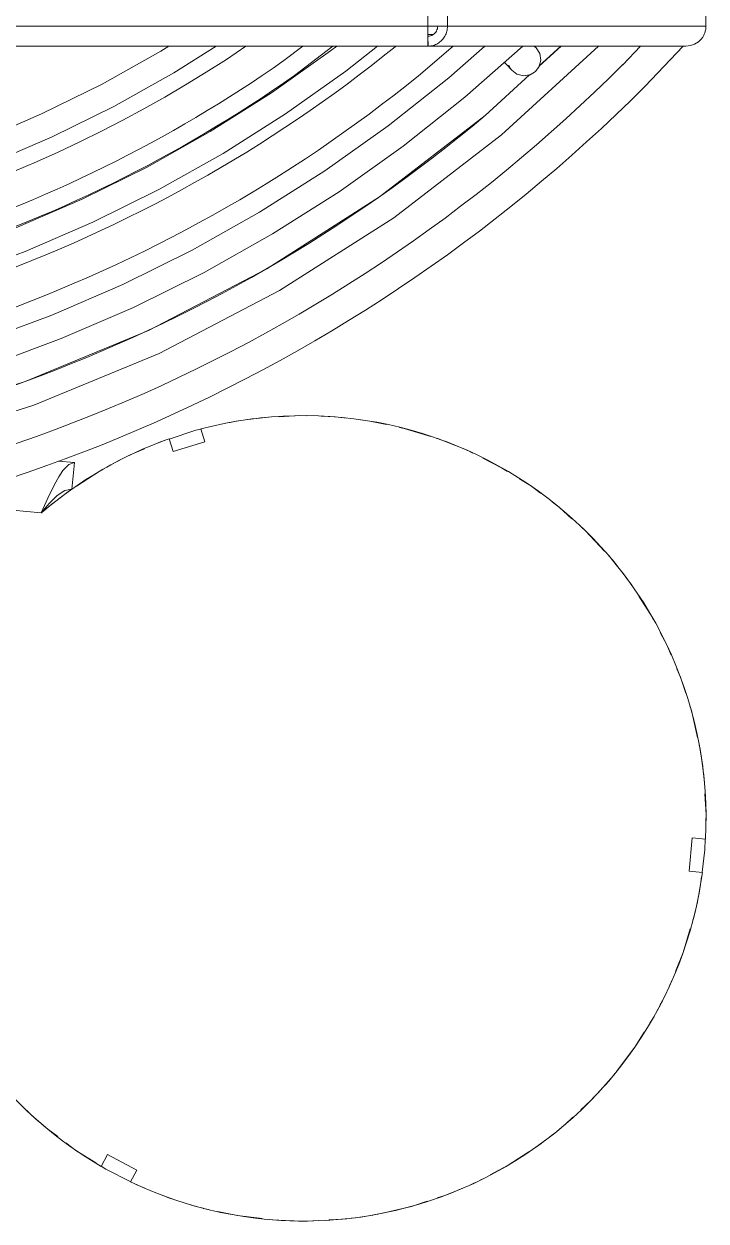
# Model space of a CAD drawing. Header units: millimetres. Extents: x -164867 to 807677, y -316775 to 513985.
# Drawn here: x 245465.4 to 245568, y 460986.2 to 461166 of the extents above; entities that cross this region are included whole.
import ezdxf

# ---------------------------------------------------------------- set-up
doc = ezdxf.new("R2010")
doc.units = ezdxf.units.MM
doc.layers.add('TECHNO', color=7, linetype='Continuous', lineweight=15)

# ---------------------------------------------------------------- blocks, each defined once
blk = doc.blocks.new('1.2_ миксер планетарный K60_60 литров')
at = {"transparency": 33554687}
for p, q in [((-346.59, 425.12), (-346.59, -404.08)), ((-343.59, 425.12), (-343.59, -404.1)), ((-406.68, -325.4), (-400.54, -344.85)), ((-403.01, -324.41), (-396.97, -343.55)), ((-416.72, -345.98), (-415.4, -331.88)), ((-377.42, -343.55), (-381.27, -333.16)), ((-390.53, -348.99), (-394.65, -337.9)), ((-391.05, -336.67), (-387.01, -347.57)), ((-356.78, -346.03), (-360.79, -336.71)), ((-360.23, -347.62), (-364.31, -338.12)), ((-369.59, -352.14), (-373.9, -342.14)), ((-400.54, -344.85), (-392.74, -363.69)), ((-396.97, -343.55), (-389.29, -362.09)), ((-396.97, -343.55), (-389.29, -362.09)), ((-396.97, -343.55), (-389.29, -362.09)), ((-396.97, -343.55), (-389.29, -362.09)), ((-373.04, -353.74), (-377.42, -343.55)), ((-509.3, -346.97), (-510.41, -348.45)), ((-414.48, -346.99), (-416.72, -345.98)), ((-416.72, -345.98), (-415.3, -347.18)), ((-416.61, -346.11), (-416.68, -346.04)), ((-412.45, -347.98), (-414.48, -346.99)), ((-352.29, -355.13), (-356.78, -346.03)), ((-415.3, -347.18), (-414.26, -348.2)), ((-414.26, -348.2), (-414.1, -348.36)), ((-414.1, -348.36), (-413.34, -349.5)), ((-411.29, -348.62), (-412.45, -347.98)), ((-410.35, -349.24), (-411.29, -348.62)), ((-409.15, -350.96), (-408.92, -348.52)), ((-387.01, -347.57), (-382.4, -358.25)), ((-355.65, -356.9), (-360.23, -347.62)), ((-511.33, -349.68), (-512.47, -351.19)), ((-413.12, -350.63), (-413.36, -350.27)), ((-413.34, -349.5), (-413.19, -350.29)), ((-413.19, -350.29), (-413.14, -350.58)), ((-409.15, -350.96), (-413.14, -350.58)), ((-409.42, -350.13), (-410.35, -349.24)), ((-409.15, -350.96), (-409.42, -350.13)), ((-385.84, -359.85), (-390.53, -348.99)), ((-512.47, -351.19), (-514.34, -354.19)), ((-410.48, -354.69), (-412.71, -351.26)), ((-364.76, -361.9), (-369.59, -352.14)), ((-368.12, -363.67), (-373.04, -353.74)), ((-515.27, -355.67), (-517.18, -359.43)), ((-515.44, -360.34), (-513.11, -355.92)), ((-514.85, -355), (-515.27, -355.67)), ((-513.11, -355.92), (-514.88, -354.99)), ((-347.33, -363.98), (-352.29, -355.13)), ((-350.6, -365.92), (-355.65, -356.9)), ((-517.21, -359.41), (-515.44, -360.34)), ((-407.09, -361.5), (-408, -359.35)), ((-382.4, -358.25), (-377.23, -368.67)), ((-517.66, -360.37), (-518.13, -361.54)), ((-517.44, -359.95), (-517.66, -360.37)), ((-380.59, -370.45), (-385.84, -359.85)), ((-389.29, -362.09), (-380.03, -379.88)), ((-389.29, -362.09), (-380.03, -379.88)), ((-389.29, -362.09), (-380.03, -379.88)), ((-389.29, -362.09), (-380.03, -379.88)), ((-359.43, -371.39), (-364.76, -361.9)), ((-519.18, -364.14), (-519.64, -365.27)), ((-405.94, -364.21), (-406.19, -363.62)), ((-405.82, -364.57), (-405.94, -364.21)), ((-392.74, -363.69), (-383.32, -381.78)), ((-392.74, -363.69), (-383.32, -381.78)), ((-383.32, -381.78), (-392.74, -363.69)), ((-392.74, -363.69), (-383.32, -381.78)), ((-362.7, -373.34), (-368.12, -363.67)), ((-346.59, -365.15), (-347.33, -363.98)), ((-405.57, -365.21), (-407.49, -365.8)), ((-407.49, -365.8), (-406.01, -370.57)), ((-404.3, -369.23), (-405.61, -365.22)), ((-346.59, -372.27), (-350.6, -365.92)), ((-521.18, -370.32), (-521.35, -371.14)), ((-406.01, -370.57), (-404.1, -369.98)), ((-404.13, -369.99), (-404.3, -369.23)), ((-374.79, -380.76), (-380.59, -370.45)), ((-377.23, -368.67), (-371.53, -378.81)), ((-353.61, -380.59), (-359.43, -371.39)), ((-521.64, -372.49), (-522.27, -375.48)), ((-356.77, -382.71), (-362.7, -373.34)), ((-346.59, -376.75), (-348.58, -373.81)), ((-522.27, -375.48), (-522.72, -379.19)), ((-403.11, -374.37), (-403.15, -374.23)), ((-371.53, -378.81), (-365.31, -388.63)), ((-522.85, -380.22), (-522.91, -380.72)), ((-402.35, -380.03), (-402.38, -379.59)), ((-380.03, -379.88), (-369.25, -396.81)), ((-368.46, -390.75), (-374.79, -380.76)), ((-347.32, -389.48), (-353.61, -380.59)), ((-402.1, -384.86), (-402.26, -381.72)), ((-383.32, -381.78), (-372.36, -398.99)), ((-383.32, -381.78), (-372.36, -398.99)), ((-372.36, -398.99), (-383.32, -381.78)), ((-383.32, -381.78), (-372.36, -398.99)), ((-350.36, -391.75), (-356.77, -382.71)), ((-346.59, -385.3), (-348.77, -382.47)), ((-346.59, -389.81), (-351.02, -384.04)), ((-523.09, -385.99), (-523.01, -387.6)), ((-402.13, -385.91), (-402.1, -384.86)), ((-402.28, -390.14), (-402.2, -388.04)), ((-522.92, -389.23), (-522.81, -391.26)), ((-402.49, -391.85), (-402.28, -390.14)), ((-365.31, -388.63), (-358.58, -398.11)), ((-346.59, -390.4), (-347.32, -389.48)), ((-361.62, -400.39), (-368.46, -390.75)), ((-346.59, -396.53), (-350.36, -391.75)), ((-403.44, -397.87), (-402.92, -395.38)), ((-402.92, -395.38), (-402.75, -394.01)), ((-522.07, -396.49), (-522.04, -396.65)), ((-521.93, -397.09), (-520.88, -401.63)), ((-369.25, -396.81), (-357.03, -412.73)), ((-372.36, -398.99), (-359.94, -415.17)), ((-372.36, -398.99), (-359.94, -415.17)), ((-359.94, -415.17), (-372.36, -398.99)), ((-372.36, -398.99), (-359.94, -415.17)), ((-358.58, -398.11), (-351.36, -407.23)), ((-346.59, -399.3), (-346.69, -399.18)), ((-405.23, -404.54), (-404.01, -400.54)), ((-404.01, -400.54), (-403.86, -399.82)), ((-354.28, -409.67), (-361.62, -400.39)), ((-520.88, -401.63), (-520.11, -404.01)), ((-346.59, -407.91), (-351.04, -402.71)), ((-343.59, -404.1), (-346.59, -404.08)), ((-346.59, -442.89), (-346.59, -404.08)), ((-346.59, -404.08), (-345.69, -404.11)), ((-346.59, -404.14), (-346.59, -404.08)), ((-345.09, -404.12), (-346.59, -404.14)), ((-345.69, -404.11), (-345.09, -404.12)), ((-344.84, -404.92), (-344.84, -404.1)), ((-18.09, -404.1), (-343.59, -404.1)), ((-343.59, -404.1), (-343.59, -407.06)), ((-519.62, -405.5), (-519.25, -406.65)), ((-405.55, -405.59), (-405.51, -405.45)), ((-351.36, -407.23), (-346.59, -412.65)), ((-18.09, -407.06), (-343.59, -407.06)), ((-343.59, -445.91), (-343.59, -407.06)), ((-346.59, -418.4), (-354.28, -409.67)), ((-517.18, -411.51), (-516.78, -412.26)), ((-407.73, -410.88), (-407.53, -410.48)), ((-516.14, -413.46), (-514.7, -416.17)), ((-409.92, -415.19), (-408.49, -412.38)), ((-350.92, -419.38), (-357.03, -412.72)), ((-357.03, -412.73), (-350.92, -419.39)), ((-357.03, -412.73), (-350.92, -419.39)), ((-410.47, -416.08), (-409.92, -415.19)), ((-359.94, -415.17), (-346.59, -429.74)), ((-359.94, -415.17), (-346.59, -429.74)), ((-514.7, -416.17), (-512.67, -419.3)), ((-350.82, -417.49), (-350.22, -416.7)), ((-350.82, -417.49), (-350.22, -416.7)), ((-350.22, -416.7), (-350.82, -417.49)), ((-350.22, -416.7), (-350.82, -417.49)), ((-350.22, -416.7), (-350.82, -417.49)), ((-350.22, -416.7), (-350.82, -417.49)), ((-350.22, -416.7), (-350.82, -417.49)), ((-350.22, -416.7), (-350.82, -417.49)), ((-350.82, -417.49), (-350.22, -416.7)), ((-350.82, -417.49), (-350.22, -416.7)), ((-350.82, -417.49), (-350.22, -416.7)), ((-350.22, -416.7), (-350.82, -417.49)), ((-350.82, -417.49), (-350.22, -416.7)), ((-350.82, -417.49), (-350.22, -416.7)), ((-350.82, -417.49), (-350.22, -416.7)), ((-350.82, -417.49), (-350.22, -416.7)), ((-350.82, -417.49), (-350.22, -416.7)), ((-350.82, -417.49), (-350.22, -416.7)), ((-350.82, -417.49), (-350.22, -416.7)), ((-350.82, -417.49), (-350.22, -416.7)), ((-350.82, -417.49), (-350.22, -416.7)), ((-350.82, -417.49), (-350.22, -416.7)), ((-350.82, -417.49), (-350.22, -416.7)), ((-350.82, -417.49), (-350.22, -416.7)), ((-350.82, -417.49), (-350.22, -416.7)), ((-350.82, -417.49), (-350.22, -416.7)), ((-350.82, -417.49), (-350.22, -416.7)), ((-350.82, -417.49), (-350.22, -416.7)), ((-350.82, -417.49), (-350.22, -416.7)), ((-350.82, -417.49), (-350.22, -416.7)), ((-350.82, -417.49), (-350.22, -416.7)), ((-350.82, -417.49), (-350.22, -416.7)), ((-350.82, -417.49), (-350.22, -416.7)), ((-350.82, -417.49), (-350.22, -416.7)), ((-350.82, -417.49), (-350.22, -416.7)), ((-350.82, -417.49), (-350.22, -416.7)), ((-350.82, -417.49), (-350.22, -416.7)), ((-350.82, -417.49), (-350.22, -416.7)), ((-350.82, -417.49), (-350.22, -416.7)), ((-350.82, -417.49), (-350.22, -416.7)), ((-350.82, -417.49), (-350.22, -416.7)), ((-350.82, -417.49), (-350.22, -416.7)), ((-350.22, -416.7), (-350.82, -417.49)), ((-350.22, -416.7), (-350.82, -417.49)), ((-350.22, -416.7), (-350.82, -417.49)), ((-350.22, -416.7), (-350.82, -417.49)), ((-350.22, -416.7), (-350.82, -417.49)), ((-350.22, -416.7), (-350.82, -417.49)), ((-350.82, -417.49), (-350.22, -416.7)), ((-350.82, -417.49), (-350.22, -416.7)), ((-350.82, -417.49), (-350.22, -416.7)), ((-350.82, -417.49), (-350.22, -416.7)), ((-350.82, -417.49), (-350.22, -416.7)), ((-350.82, -417.49), (-350.22, -416.7)), ((-350.82, -417.49), (-350.22, -416.7)), ((-350.82, -417.49), (-350.22, -416.7)), ((-350.22, -416.7), (-350.82, -417.49)), ((-350.82, -417.49), (-350.22, -416.7)), ((-350.82, -417.49), (-350.22, -416.7)), ((-350.22, -416.7), (-350.82, -417.49)), ((-350.22, -416.7), (-350.82, -417.49)), ((-350.82, -417.49), (-350.22, -416.7)), ((-350.82, -417.49), (-350.22, -416.7)), ((-350.82, -417.49), (-350.22, -416.7)), ((-350.22, -416.7), (-350.82, -417.49)), ((-350.82, -417.49), (-350.22, -416.7)), ((-350.82, -417.49), (-350.22, -416.7)), ((-350.82, -417.49), (-350.22, -416.7)), ((-350.82, -417.49), (-350.22, -416.7)), ((-350.22, -416.7), (-350.82, -417.49)), ((-350.22, -416.7), (-350.82, -417.49)), ((-350.22, -416.7), (-350.82, -417.49)), ((-350.82, -417.49), (-350.22, -416.7)), ((-350.82, -417.49), (-350.22, -416.7)), ((-350.82, -417.49), (-350.22, -416.7)), ((-350.82, -417.49), (-350.22, -416.7)), ((-350.82, -417.49), (-350.22, -416.7)), ((-350.82, -417.49), (-350.22, -416.7)), ((-350.82, -417.49), (-350.22, -416.7)), ((-350.82, -417.49), (-350.22, -416.7)), ((-350.82, -417.49), (-350.22, -416.7)), ((-350.82, -417.49), (-350.22, -416.7)), ((-350.82, -417.49), (-350.22, -416.7)), ((-350.82, -417.49), (-350.22, -416.7)), ((-350.82, -417.49), (-350.22, -416.7)), ((-350.82, -417.49), (-350.22, -416.7)), ((-350.22, -416.7), (-349.37, -415.92)), ((-350.22, -416.7), (-349.9, -416.46)), ((-350.22, -416.7), (-349.9, -416.46)), ((-350.22, -416.7), (-349.9, -416.46)), ((-350.22, -416.7), (-349.9, -416.46)), ((-350.22, -416.7), (-349.9, -416.46)), ((-349.9, -416.46), (-350.22, -416.7)), ((-350.22, -416.7), (-349.9, -416.46)), ((-350.22, -416.7), (-349.9, -416.46)), ((-350.22, -416.7), (-349.9, -416.46)), ((-350.22, -416.7), (-349.9, -416.46)), ((-350.22, -416.7), (-349.9, -416.46)), ((-350.22, -416.7), (-349.9, -416.46)), ((-350.22, -416.7), (-349.9, -416.46)), ((-350.22, -416.7), (-349.9, -416.46)), ((-350.22, -416.7), (-349.9, -416.46)), ((-350.22, -416.7), (-349.9, -416.46)), ((-350.22, -416.7), (-349.9, -416.46)), ((-350.22, -416.7), (-349.9, -416.46)), ((-350.22, -416.7), (-349.9, -416.46)), ((-350.22, -416.7), (-349.9, -416.46)), ((-350.22, -416.7), (-349.9, -416.46)), ((-350.22, -416.7), (-349.9, -416.46)), ((-350.22, -416.7), (-349.9, -416.46)), ((-350.22, -416.7), (-349.9, -416.46)), ((-350.22, -416.7), (-349.9, -416.46)), ((-350.22, -416.7), (-349.9, -416.46)), ((-350.22, -416.7), (-349.9, -416.46)), ((-350.22, -416.7), (-349.9, -416.46)), ((-350.22, -416.7), (-349.9, -416.46)), ((-350.22, -416.7), (-349.9, -416.46)), ((-350.22, -416.7), (-349.9, -416.46)), ((-350.22, -416.7), (-349.9, -416.46)), ((-350.22, -416.7), (-349.9, -416.46)), ((-349.9, -416.46), (-350.22, -416.7)), ((-350.22, -416.7), (-349.9, -416.46)), ((-350.22, -416.7), (-349.9, -416.46)), ((-350.22, -416.7), (-349.9, -416.46)), ((-350.22, -416.7), (-349.9, -416.46)), ((-350.22, -416.7), (-349.9, -416.46)), ((-350.22, -416.7), (-349.9, -416.46)), ((-349.9, -416.46), (-350.22, -416.7)), ((-350.22, -416.7), (-349.9, -416.46)), ((-350.22, -416.7), (-349.9, -416.46)), ((-350.22, -416.7), (-349.9, -416.46)), ((-350.22, -416.7), (-349.9, -416.46)), ((-350.22, -416.7), (-349.9, -416.46)), ((-350.22, -416.7), (-349.9, -416.46)), ((-350.22, -416.7), (-349.9, -416.46)), ((-350.22, -416.7), (-349.9, -416.46)), ((-350.22, -416.7), (-349.9, -416.46)), ((-350.22, -416.7), (-349.9, -416.46)), ((-350.22, -416.7), (-349.9, -416.46)), ((-350.22, -416.7), (-349.9, -416.46)), ((-350.22, -416.7), (-349.9, -416.46)), ((-350.22, -416.7), (-349.9, -416.46)), ((-350.22, -416.7), (-349.9, -416.46)), ((-350.22, -416.7), (-349.9, -416.46)), ((-350.22, -416.7), (-349.9, -416.46)), ((-350.22, -416.7), (-349.9, -416.46)), ((-350.22, -416.7), (-349.9, -416.46)), ((-350.22, -416.7), (-349.9, -416.46)), ((-350.22, -416.7), (-349.9, -416.46)), ((-350.22, -416.7), (-349.9, -416.46)), ((-350.22, -416.7), (-349.9, -416.46)), ((-350.22, -416.7), (-349.9, -416.46)), ((-350.22, -416.7), (-349.9, -416.46)), ((-349.9, -416.46), (-350.22, -416.7)), ((-350.22, -416.7), (-349.9, -416.46)), ((-350.22, -416.7), (-349.9, -416.46)), ((-349.9, -416.46), (-350.22, -416.7)), ((-350.22, -416.7), (-349.9, -416.46)), ((-350.22, -416.7), (-349.9, -416.46)), ((-350.22, -416.7), (-349.9, -416.46)), ((-350.22, -416.7), (-349.9, -416.46)), ((-349.9, -416.46), (-350.22, -416.7)), ((-349.9, -416.46), (-350.22, -416.7)), ((-349.9, -416.46), (-350.22, -416.7)), ((-350.22, -416.7), (-349.9, -416.46)), ((-350.22, -416.7), (-349.9, -416.46)), ((-350.22, -416.7), (-349.9, -416.46)), ((-350.22, -416.7), (-349.9, -416.46)), ((-350.22, -416.7), (-349.9, -416.46)), ((-350.22, -416.7), (-349.9, -416.46)), ((-349.9, -416.46), (-350.22, -416.7)), ((-349.9, -416.46), (-350.22, -416.7)), ((-349.9, -416.46), (-349.47, -416.25)), ((-349.9, -416.46), (-349.47, -416.25)), ((-349.9, -416.46), (-349.47, -416.25)), ((-349.9, -416.46), (-349.47, -416.25)), ((-349.47, -416.25), (-349.9, -416.46)), ((-349.9, -416.46), (-349.47, -416.25)), ((-349.9, -416.46), (-349.47, -416.25)), ((-349.9, -416.46), (-349.47, -416.25)), ((-349.9, -416.46), (-349.47, -416.25)), ((-349.9, -416.46), (-349.47, -416.25)), ((-349.9, -416.46), (-349.47, -416.25)), ((-349.9, -416.46), (-349.47, -416.25)), ((-349.9, -416.46), (-349.47, -416.25)), ((-349.9, -416.46), (-349.47, -416.25)), ((-349.9, -416.46), (-349.47, -416.25)), ((-349.9, -416.46), (-349.47, -416.25)), ((-349.9, -416.46), (-349.47, -416.25)), ((-349.9, -416.46), (-349.47, -416.25)), ((-349.9, -416.46), (-349.47, -416.25)), ((-349.47, -416.25), (-349.9, -416.46)), ((-349.9, -416.46), (-349.47, -416.25)), ((-349.9, -416.46), (-349.47, -416.25)), ((-349.9, -416.46), (-349.47, -416.25)), ((-349.47, -416.25), (-349.9, -416.46)), ((-349.47, -416.25), (-349.9, -416.46)), ((-349.9, -416.46), (-349.47, -416.25)), ((-349.9, -416.46), (-349.47, -416.25)), ((-349.9, -416.46), (-349.47, -416.25)), ((-349.9, -416.46), (-349.47, -416.25)), ((-349.9, -416.46), (-349.47, -416.25)), ((-349.9, -416.46), (-349.47, -416.25)), ((-349.9, -416.46), (-349.47, -416.25)), ((-349.9, -416.46), (-349.47, -416.25)), ((-349.9, -416.46), (-349.47, -416.25)), ((-349.47, -416.25), (-349.9, -416.46)), ((-349.9, -416.46), (-349.47, -416.25)), ((-349.9, -416.46), (-349.47, -416.25)), ((-349.9, -416.46), (-349.47, -416.25)), ((-349.9, -416.46), (-349.47, -416.25)), ((-349.9, -416.46), (-349.47, -416.25)), ((-349.9, -416.46), (-349.47, -416.25)), ((-349.47, -416.25), (-349.9, -416.46)), ((-349.47, -416.25), (-349.9, -416.46)), ((-349.9, -416.46), (-349.47, -416.25)), ((-349.9, -416.46), (-349.47, -416.25)), ((-349.9, -416.46), (-349.47, -416.25)), ((-349.9, -416.46), (-349.47, -416.25)), ((-349.9, -416.46), (-349.47, -416.25)), ((-349.9, -416.46), (-349.47, -416.25)), ((-349.9, -416.46), (-349.47, -416.25)), ((-349.9, -416.46), (-349.47, -416.25)), ((-349.9, -416.46), (-349.47, -416.25)), ((-349.9, -416.46), (-349.47, -416.25)), ((-349.9, -416.46), (-349.47, -416.25)), ((-349.47, -416.25), (-349.9, -416.46)), ((-349.9, -416.46), (-349.47, -416.25)), ((-349.9, -416.46), (-349.47, -416.25)), ((-349.9, -416.46), (-349.47, -416.25)), ((-349.9, -416.46), (-349.47, -416.25)), ((-349.9, -416.46), (-349.47, -416.25)), ((-349.47, -416.25), (-349.9, -416.46)), ((-349.9, -416.46), (-349.47, -416.25)), ((-349.9, -416.46), (-349.47, -416.25)), ((-349.47, -416.25), (-349.9, -416.46)), ((-349.9, -416.46), (-349.47, -416.25)), ((-349.9, -416.46), (-349.47, -416.25)), ((-349.9, -416.46), (-349.47, -416.25)), ((-349.9, -416.46), (-349.47, -416.25)), ((-349.9, -416.46), (-349.47, -416.25)), ((-349.9, -416.46), (-349.47, -416.25)), ((-349.9, -416.46), (-349.47, -416.25)), ((-349.9, -416.46), (-349.47, -416.25)), ((-349.9, -416.46), (-349.47, -416.25)), ((-349.47, -416.25), (-349.9, -416.46)), ((-349.9, -416.46), (-349.47, -416.25)), ((-349.9, -416.46), (-349.47, -416.25)), ((-349.9, -416.46), (-349.47, -416.25)), ((-349.47, -416.25), (-349.9, -416.46)), ((-349.9, -416.46), (-349.47, -416.25)), ((-349.9, -416.46), (-349.47, -416.25)), ((-349.9, -416.46), (-349.47, -416.25)), ((-349.9, -416.46), (-349.47, -416.25)), ((-349.9, -416.46), (-349.47, -416.25)), ((-349.9, -416.46), (-349.47, -416.25)), ((-349.9, -416.46), (-349.47, -416.25)), ((-349.37, -415.92), (-349.04, -415.62)), ((-412.71, -419.67), (-411.6, -417.89)), ((-350.82, -417.49), (-351.07, -418.47)), ((-350.82, -417.49), (-351.07, -418.47)), ((-351.07, -418.47), (-350.82, -417.49)), ((-351.07, -418.47), (-350.82, -417.49)), ((-351.07, -418.47), (-350.82, -417.49)), ((-351.07, -418.47), (-350.82, -417.49)), ((-351.07, -418.47), (-350.82, -417.49)), ((-351.07, -418.47), (-350.82, -417.49)), ((-351.07, -418.47), (-350.82, -417.49)), ((-351.07, -418.47), (-350.82, -417.49)), ((-351.07, -418.47), (-350.82, -417.49)), ((-351.07, -418.47), (-350.82, -417.49)), ((-351.07, -418.47), (-350.82, -417.49)), ((-351.07, -418.47), (-350.82, -417.49)), ((-351.07, -418.47), (-350.82, -417.49)), ((-351.07, -418.47), (-350.82, -417.49)), ((-351.07, -418.47), (-350.82, -417.49)), ((-351.07, -418.47), (-350.82, -417.49)), ((-351.07, -418.47), (-350.82, -417.49)), ((-351.07, -418.47), (-350.82, -417.49)), ((-351.07, -418.47), (-350.82, -417.49)), ((-351.07, -418.47), (-350.82, -417.49)), ((-351.07, -418.47), (-350.82, -417.49)), ((-351.07, -418.47), (-350.82, -417.49)), ((-351.07, -418.47), (-350.82, -417.49)), ((-351.07, -418.47), (-350.82, -417.49)), ((-351.07, -418.47), (-350.82, -417.49)), ((-351.07, -418.47), (-350.82, -417.49)), ((-351.07, -418.47), (-350.82, -417.49)), ((-351.07, -418.47), (-350.82, -417.49)), ((-350.82, -417.49), (-351.07, -418.47)), ((-351.07, -418.47), (-350.82, -417.49)), ((-351.07, -418.47), (-350.82, -417.49)), ((-351.07, -418.47), (-350.82, -417.49)), ((-351.07, -418.47), (-350.82, -417.49)), ((-351.07, -418.47), (-350.82, -417.49)), ((-351.07, -418.47), (-350.82, -417.49)), ((-351.07, -418.47), (-350.82, -417.49)), ((-351.07, -418.47), (-350.82, -417.49)), ((-351.07, -418.47), (-350.82, -417.49)), ((-351.07, -418.47), (-350.82, -417.49)), ((-351.07, -418.47), (-350.82, -417.49)), ((-351.07, -418.47), (-350.82, -417.49)), ((-351.07, -418.47), (-350.82, -417.49)), ((-350.82, -417.49), (-351.07, -418.47)), ((-351.07, -418.47), (-350.82, -417.49)), ((-350.82, -417.49), (-351.07, -418.47)), ((-351.07, -418.47), (-350.82, -417.49)), ((-351.07, -418.47), (-350.82, -417.49)), ((-351.07, -418.47), (-350.82, -417.49)), ((-351.07, -418.47), (-350.82, -417.49)), ((-351.07, -418.47), (-350.82, -417.49)), ((-350.82, -417.49), (-351.07, -418.47)), ((-351.07, -418.47), (-350.82, -417.49)), ((-351.07, -418.47), (-350.82, -417.49)), ((-351.07, -418.47), (-350.82, -417.49)), ((-351.07, -418.47), (-350.82, -417.49)), ((-351.07, -418.47), (-350.82, -417.49)), ((-351.07, -418.47), (-350.82, -417.49)), ((-351.07, -418.47), (-350.82, -417.49)), ((-351.07, -418.47), (-350.82, -417.49)), ((-351.07, -418.47), (-350.82, -417.49)), ((-351.07, -418.47), (-350.82, -417.49)), ((-351.07, -418.47), (-350.82, -417.49)), ((-351.07, -418.47), (-350.82, -417.49)), ((-351.07, -418.47), (-350.82, -417.49)), ((-351.07, -418.47), (-350.82, -417.49)), ((-351.07, -418.47), (-350.82, -417.49)), ((-351.07, -418.47), (-350.82, -417.49)), ((-350.82, -417.49), (-351.07, -418.47)), ((-351.07, -418.47), (-350.82, -417.49)), ((-351.07, -418.47), (-350.82, -417.49)), ((-350.82, -417.49), (-351.07, -418.47)), ((-351.07, -418.47), (-350.82, -417.49)), ((-351.07, -418.47), (-350.82, -417.49)), ((-351.07, -418.47), (-350.82, -417.49)), ((-351.07, -418.47), (-350.82, -417.49)), ((-351.07, -418.47), (-350.82, -417.49)), ((-350.82, -417.49), (-351.07, -418.47)), ((-351.07, -418.47), (-350.82, -417.49)), ((-350.82, -417.49), (-351.07, -418.47)), ((-351.07, -418.47), (-350.82, -417.49)), ((-351.07, -418.47), (-350.82, -417.49)), ((-350.82, -417.49), (-351.07, -418.47)), ((-351.07, -418.47), (-350.82, -417.49)), ((-350.92, -419.39), (-351.07, -418.47)), ((-350.92, -419.39), (-351.07, -418.47)), ((-350.92, -419.39), (-351.07, -418.47)), ((-350.92, -419.39), (-351.07, -418.47)), ((-350.92, -419.39), (-351.07, -418.47)), ((-350.92, -419.39), (-351.07, -418.47)), ((-350.92, -419.39), (-351.07, -418.47)), ((-350.92, -419.39), (-351.07, -418.47)), ((-350.92, -419.39), (-351.07, -418.47)), ((-350.92, -419.39), (-351.07, -418.47)), ((-350.92, -419.39), (-351.07, -418.47)), ((-350.92, -419.39), (-351.07, -418.47)), ((-350.92, -419.39), (-351.07, -418.47)), ((-350.92, -419.39), (-351.07, -418.47)), ((-350.92, -419.39), (-351.07, -418.47)), ((-351.07, -418.47), (-350.92, -419.39)), ((-351.07, -418.47), (-350.92, -419.39)), ((-351.07, -418.47), (-350.92, -419.39)), ((-350.92, -419.39), (-351.07, -418.47)), ((-350.92, -419.39), (-351.07, -418.47)), ((-350.92, -419.39), (-351.07, -418.47)), ((-351.07, -418.47), (-350.92, -419.39)), ((-351.07, -418.47), (-350.92, -419.39)), ((-350.92, -419.39), (-351.07, -418.47)), ((-350.92, -419.39), (-351.07, -418.47)), ((-351.07, -418.47), (-350.92, -419.39)), ((-350.92, -419.39), (-351.07, -418.47)), ((-350.92, -419.39), (-351.07, -418.47)), ((-350.92, -419.39), (-351.07, -418.47)), ((-350.92, -419.39), (-351.07, -418.47)), ((-351.07, -418.47), (-350.92, -419.39)), ((-350.92, -419.39), (-351.07, -418.47)), ((-350.92, -419.39), (-351.07, -418.47)), ((-351.07, -418.47), (-350.92, -419.39)), ((-350.92, -419.39), (-351.07, -418.47)), ((-350.92, -419.39), (-351.07, -418.47)), ((-350.92, -419.39), (-351.07, -418.47)), ((-350.92, -419.39), (-351.07, -418.47)), ((-350.92, -419.39), (-351.07, -418.47)), ((-350.92, -419.39), (-351.07, -418.47)), ((-350.92, -419.39), (-351.07, -418.47)), ((-350.92, -419.39), (-351.07, -418.47)), ((-350.92, -419.39), (-351.07, -418.47)), ((-350.92, -419.39), (-351.07, -418.47)), ((-350.92, -419.39), (-351.07, -418.47)), ((-350.92, -419.39), (-351.07, -418.47)), ((-350.92, -419.39), (-351.07, -418.47)), ((-350.92, -419.39), (-351.07, -418.47)), ((-350.92, -419.39), (-351.07, -418.47)), ((-350.92, -419.39), (-351.07, -418.47)), ((-350.92, -419.39), (-351.07, -418.47)), ((-350.92, -419.39), (-351.07, -418.47)), ((-350.92, -419.39), (-351.07, -418.47)), ((-350.92, -419.39), (-351.07, -418.47)), ((-350.92, -419.39), (-351.07, -418.47)), ((-350.92, -419.39), (-351.07, -418.47)), ((-350.92, -419.39), (-351.07, -418.47)), ((-350.92, -419.39), (-351.07, -418.47)), ((-350.92, -419.39), (-351.07, -418.47)), ((-350.92, -419.39), (-351.07, -418.47)), ((-350.92, -419.39), (-351.07, -418.47)), ((-350.92, -419.39), (-351.07, -418.47)), ((-350.92, -419.39), (-351.07, -418.47)), ((-350.92, -419.39), (-351.07, -418.47)), ((-350.92, -419.39), (-351.07, -418.47)), ((-350.92, -419.39), (-351.07, -418.47)), ((-350.92, -419.39), (-351.07, -418.47)), ((-350.92, -419.39), (-351.07, -418.47)), ((-350.92, -419.39), (-351.07, -418.47)), ((-350.92, -419.39), (-351.07, -418.47)), ((-350.92, -419.39), (-351.07, -418.47)), ((-350.92, -419.39), (-351.07, -418.47)), ((-350.92, -419.39), (-351.07, -418.47)), ((-350.92, -419.39), (-351.07, -418.47)), ((-350.92, -419.39), (-351.07, -418.47)), ((-350.92, -419.39), (-351.07, -418.47)), ((-351.07, -418.47), (-350.92, -419.39)), ((-351.07, -418.47), (-350.92, -419.39)), ((-350.91, -419.47), (-351.07, -418.47)), ((-350.91, -419.47), (-351.07, -418.47)), ((-350.91, -419.47), (-351.07, -418.47)), ((-350.91, -419.47), (-351.07, -418.47)), ((-350.91, -419.47), (-351.07, -418.47)), ((-350.92, -419.39), (-351.07, -418.47)), ((-350.92, -419.39), (-351.07, -418.47)), ((-512.1, -420.17), (-511.83, -420.59)), ((-413.75, -421.04), (-412.71, -419.67)), ((-350.42, -420.27), (-350.91, -419.47)), ((-350.79, -419.66), (-350.91, -419.47)), ((-350.42, -420.27), (-350.91, -419.47)), ((-350.42, -420.27), (-350.91, -419.47)), ((-350.42, -420.27), (-350.91, -419.47)), ((-350.42, -420.27), (-350.91, -419.47)), ((-350.42, -420.27), (-349.67, -420.83)), ((-350.42, -420.27), (-349.67, -420.83)), ((-350.42, -420.27), (-349.67, -420.83)), ((-350.42, -420.27), (-349.67, -420.83)), ((-350.42, -420.27), (-349.67, -420.83)), ((-346.84, -420.39), (-347.68, -420.92)), ((-346.84, -420.39), (-347.68, -420.92)), ((-347.68, -420.92), (-346.84, -420.39)), ((-346.84, -420.39), (-347.68, -420.92)), ((-347.68, -420.92), (-346.84, -420.39)), ((-346.84, -420.39), (-347.68, -420.92)), ((-346.84, -420.39), (-347.68, -420.92)), ((-346.84, -420.39), (-347.68, -420.92)), ((-346.84, -420.39), (-347.68, -420.92)), ((-346.84, -420.39), (-347.68, -420.92)), ((-346.84, -420.39), (-347.68, -420.92)), ((-347.68, -420.92), (-346.84, -420.39)), ((-346.84, -420.39), (-347.68, -420.92)), ((-346.84, -420.39), (-347.68, -420.92)), ((-346.84, -420.39), (-347.68, -420.92)), ((-347.68, -420.92), (-346.84, -420.39)), ((-346.84, -420.39), (-347.68, -420.92)), ((-346.84, -420.39), (-347.68, -420.92)), ((-346.84, -420.39), (-347.68, -420.92)), ((-346.84, -420.39), (-347.68, -420.92)), ((-346.84, -420.39), (-347.68, -420.92)), ((-346.84, -420.39), (-347.68, -420.92)), ((-346.84, -420.39), (-347.68, -420.92)), ((-346.84, -420.39), (-347.68, -420.92)), ((-346.84, -420.39), (-347.68, -420.92)), ((-346.84, -420.39), (-347.68, -420.92)), ((-347.68, -420.92), (-346.84, -420.39)), ((-346.84, -420.39), (-347.68, -420.92)), ((-346.84, -420.39), (-347.68, -420.92)), ((-346.84, -420.39), (-347.68, -420.92)), ((-347.68, -420.92), (-346.84, -420.39)), ((-346.84, -420.39), (-347.68, -420.92)), ((-347.68, -420.92), (-346.84, -420.39)), ((-346.84, -420.39), (-347.68, -420.92)), ((-347.68, -420.92), (-346.84, -420.39)), ((-346.84, -420.39), (-347.68, -420.92)), ((-346.84, -420.39), (-347.68, -420.92)), ((-346.84, -420.39), (-347.68, -420.92)), ((-346.84, -420.39), (-347.68, -420.92)), ((-346.84, -420.39), (-347.68, -420.92)), ((-347.68, -420.92), (-346.84, -420.39)), ((-347.68, -420.92), (-346.84, -420.39)), ((-346.84, -420.39), (-347.68, -420.92)), ((-346.84, -420.39), (-347.68, -420.92)), ((-347.68, -420.92), (-346.84, -420.39)), ((-346.84, -420.39), (-347.68, -420.92)), ((-346.84, -420.39), (-347.68, -420.92)), ((-347.68, -420.92), (-346.84, -420.39)), ((-346.84, -420.39), (-347.68, -420.92)), ((-346.84, -420.39), (-347.68, -420.92)), ((-347.68, -420.92), (-346.84, -420.39)), ((-347.68, -420.92), (-346.84, -420.39)), ((-347.68, -420.92), (-346.84, -420.39)), ((-347.68, -420.92), (-346.84, -420.39)), ((-346.84, -420.39), (-347.68, -420.92)), ((-347.68, -420.92), (-346.84, -420.39)), ((-347.68, -420.92), (-346.84, -420.39)), ((-346.84, -420.39), (-347.68, -420.92)), ((-347.68, -420.92), (-346.84, -420.39)), ((-346.84, -420.39), (-347.68, -420.92)), ((-346.84, -420.39), (-347.68, -420.92)), ((-346.84, -420.39), (-347.68, -420.92)), ((-346.84, -420.39), (-347.68, -420.92)), ((-346.84, -420.39), (-347.68, -420.92)), ((-346.84, -420.39), (-347.68, -420.92)), ((-347.68, -420.92), (-346.84, -420.39)), ((-346.84, -420.39), (-347.68, -420.92)), ((-346.84, -420.39), (-347.68, -420.92)), ((-346.84, -420.39), (-347.68, -420.92)), ((-346.84, -420.39), (-347.68, -420.92)), ((-346.84, -420.39), (-347.68, -420.92)), ((-347.68, -420.92), (-346.84, -420.39)), ((-346.84, -420.39), (-347.68, -420.92)), ((-347.68, -420.92), (-346.84, -420.39)), ((-346.84, -420.39), (-347.68, -420.92)), ((-346.84, -420.39), (-347.68, -420.92)), ((-346.84, -420.39), (-347.68, -420.92)), ((-347.68, -420.92), (-346.84, -420.39)), ((-346.84, -420.39), (-347.68, -420.92)), ((-346.84, -420.39), (-347.68, -420.92)), ((-346.84, -420.39), (-347.68, -420.92)), ((-347.68, -420.92), (-346.84, -420.39)), ((-346.84, -420.39), (-347.68, -420.92)), ((-346.84, -420.39), (-347.68, -420.92)), ((-347.68, -420.92), (-346.84, -420.39)), ((-346.59, -420.1), (-346.84, -420.39)), ((-346.59, -420.1), (-346.84, -420.39)), ((-346.59, -420.1), (-346.84, -420.39)), ((-346.59, -420.1), (-346.84, -420.39)), ((-346.59, -420.1), (-346.84, -420.39)), ((-346.59, -420.1), (-346.84, -420.39)), ((-346.59, -420.1), (-346.84, -420.39)), ((-346.59, -420.1), (-346.84, -420.39)), ((-346.59, -420.1), (-346.84, -420.39)), ((-346.59, -420.1), (-346.84, -420.39)), ((-346.59, -420.1), (-346.84, -420.39)), ((-346.59, -420.1), (-346.84, -420.39)), ((-346.59, -420.1), (-346.84, -420.39)), ((-346.59, -420.1), (-346.84, -420.39)), ((-346.59, -420.1), (-346.84, -420.39)), ((-346.59, -420.1), (-346.84, -420.39)), ((-346.59, -420.1), (-346.84, -420.39)), ((-346.59, -420.1), (-346.84, -420.39)), ((-346.59, -420.1), (-346.84, -420.39)), ((-346.59, -420.1), (-346.84, -420.39)), ((-346.59, -420.1), (-346.84, -420.39)), ((-346.59, -420.1), (-346.84, -420.39)), ((-346.59, -420.1), (-346.84, -420.39)), ((-346.59, -420.1), (-346.84, -420.39)), ((-346.59, -420.1), (-346.84, -420.39)), ((-346.59, -420.1), (-346.84, -420.39)), ((-346.59, -420.1), (-346.84, -420.39)), ((-346.59, -420.1), (-346.84, -420.39)), ((-346.59, -420.1), (-346.84, -420.39)), ((-346.59, -420.1), (-346.84, -420.39)), ((-346.59, -420.1), (-346.84, -420.39)), ((-346.59, -420.1), (-346.84, -420.39)), ((-346.59, -420.1), (-346.84, -420.39)), ((-346.59, -420.1), (-346.84, -420.39)), ((-346.59, -420.1), (-346.84, -420.39)), ((-346.59, -420.1), (-346.84, -420.39)), ((-346.59, -420.1), (-346.84, -420.39)), ((-346.59, -420.1), (-346.84, -420.39)), ((-346.84, -420.39), (-346.59, -420.1)), ((-346.59, -420.1), (-346.84, -420.39)), ((-346.59, -420.1), (-346.84, -420.39)), ((-346.59, -420.1), (-346.84, -420.39)), ((-346.59, -420.1), (-346.84, -420.39)), ((-346.59, -420.1), (-346.84, -420.39)), ((-346.59, -420.1), (-346.84, -420.39)), ((-346.59, -420.1), (-346.84, -420.39)), ((-346.59, -420.1), (-346.84, -420.39)), ((-346.59, -420.1), (-346.84, -420.39)), ((-346.59, -420.1), (-346.84, -420.39)), ((-346.59, -420.1), (-346.84, -420.39)), ((-346.59, -420.1), (-346.84, -420.39)), ((-346.59, -420.1), (-346.84, -420.39)), ((-346.59, -420.1), (-346.84, -420.39)), ((-346.59, -420.1), (-346.84, -420.39)), ((-346.59, -420.1), (-346.84, -420.39)), ((-346.59, -420.1), (-346.84, -420.39)), ((-346.59, -420.1), (-346.84, -420.39)), ((-346.59, -420.1), (-346.84, -420.39)), ((-346.59, -420.1), (-346.84, -420.39)), ((-346.59, -420.1), (-346.84, -420.39)), ((-346.59, -420.1), (-346.84, -420.39)), ((-346.59, -420.1), (-346.84, -420.39)), ((-346.59, -420.1), (-346.84, -420.39)), ((-346.59, -420.1), (-346.84, -420.39)), ((-346.59, -420.1), (-346.84, -420.39)), ((-346.59, -420.1), (-346.84, -420.39)), ((-346.59, -420.1), (-346.84, -420.39)), ((-346.59, -420.1), (-346.84, -420.39)), ((-346.59, -420.1), (-346.84, -420.39)), ((-346.59, -420.1), (-346.84, -420.39)), ((-346.59, -420.1), (-346.84, -420.39)), ((-346.59, -420.1), (-346.84, -420.39)), ((-346.59, -420.1), (-346.84, -420.39)), ((-346.59, -420.1), (-346.84, -420.39)), ((-346.59, -420.1), (-346.84, -420.39)), ((-346.59, -420.1), (-346.84, -420.39)), ((-346.59, -420.1), (-346.84, -420.39)), ((-346.59, -420.1), (-346.84, -420.39)), ((-346.59, -420.1), (-346.84, -420.39)), ((-346.59, -420.1), (-346.84, -420.39)), ((-346.59, -420.1), (-346.84, -420.39)), ((-346.59, -420.1), (-346.84, -420.39)), ((-346.59, -420.1), (-346.84, -420.39)), ((-346.59, -420.1), (-346.84, -420.39)), ((-346.59, -420.1), (-346.84, -420.39)), ((-346.59, -420.1), (-346.84, -420.39)), ((-346.84, -420.39), (-346.73, -420.28)), ((-346.73, -420.28), (-346.59, -420.16)), ((-348.68, -421.08), (-349.67, -420.83)), ((-348.68, -421.08), (-349.67, -420.83)), ((-348.68, -421.08), (-349.67, -420.83)), ((-349.67, -420.83), (-348.68, -421.08)), ((-348.68, -421.08), (-349.67, -420.83)), ((-348.68, -421.08), (-349.67, -420.83)), ((-349.59, -420.85), (-346.59, -424.12)), ((-348.68, -421.08), (-349.59, -420.85)), ((-348.68, -421.08), (-349.59, -420.85)), ((-348.68, -421.08), (-349.59, -420.85)), ((-348.68, -421.08), (-349.59, -420.85)), ((-348.68, -421.08), (-349.59, -420.85)), ((-348.68, -421.08), (-349.59, -420.85)), ((-348.68, -421.08), (-349.59, -420.85)), ((-348.68, -421.08), (-349.59, -420.85)), ((-348.68, -421.08), (-349.59, -420.85)), ((-349.59, -420.85), (-348.68, -421.08)), ((-348.68, -421.08), (-349.59, -420.85)), ((-348.68, -421.08), (-349.59, -420.85)), ((-348.68, -421.08), (-349.59, -420.85)), ((-348.68, -421.08), (-349.59, -420.85)), ((-348.68, -421.08), (-349.59, -420.85)), ((-348.68, -421.08), (-349.59, -420.85)), ((-348.68, -421.08), (-349.59, -420.85)), ((-348.68, -421.08), (-349.59, -420.85)), ((-348.68, -421.08), (-349.59, -420.85)), ((-349.59, -420.85), (-348.68, -421.08)), ((-348.68, -421.08), (-349.59, -420.85)), ((-349.59, -420.85), (-348.68, -421.08)), ((-348.68, -421.08), (-349.59, -420.85)), ((-348.68, -421.08), (-349.59, -420.85)), ((-349.59, -420.85), (-348.68, -421.08)), ((-349.59, -420.85), (-348.68, -421.08)), ((-349.59, -420.85), (-348.68, -421.08)), ((-349.59, -420.85), (-348.68, -421.08)), ((-349.59, -420.85), (-348.68, -421.08)), ((-349.59, -420.85), (-348.68, -421.08)), ((-349.59, -420.85), (-348.68, -421.08)), ((-349.59, -420.85), (-348.68, -421.08)), ((-349.59, -420.85), (-348.68, -421.08)), ((-348.68, -421.08), (-349.59, -420.85)), ((-349.59, -420.85), (-348.68, -421.08)), ((-349.59, -420.85), (-348.68, -421.08)), ((-348.68, -421.08), (-349.59, -420.85)), ((-349.59, -420.85), (-348.68, -421.08)), ((-348.68, -421.08), (-349.59, -420.85)), ((-349.59, -420.85), (-348.68, -421.08)), ((-348.68, -421.08), (-349.59, -420.85)), ((-348.68, -421.08), (-349.59, -420.85)), ((-348.68, -421.08), (-349.59, -420.85)), ((-349.59, -420.85), (-348.68, -421.08)), ((-348.68, -421.08), (-349.59, -420.85)), ((-348.68, -421.08), (-349.59, -420.85)), ((-349.59, -420.85), (-348.68, -421.08)), ((-348.68, -421.08), (-349.59, -420.85)), ((-349.59, -420.85), (-348.68, -421.08)), ((-348.68, -421.08), (-349.59, -420.85)), ((-348.68, -421.08), (-349.59, -420.85)), ((-348.68, -421.08), (-349.59, -420.85)), ((-348.68, -421.08), (-349.59, -420.85)), ((-348.68, -421.08), (-349.59, -420.85)), ((-348.68, -421.08), (-349.59, -420.85)), ((-348.68, -421.08), (-349.59, -420.85)), ((-348.68, -421.08), (-349.59, -420.85)), ((-349.59, -420.85), (-348.68, -421.08)), ((-348.68, -421.08), (-349.59, -420.85)), ((-349.59, -420.85), (-348.68, -421.08)), ((-349.59, -420.85), (-348.68, -421.08)), ((-348.68, -421.08), (-349.59, -420.85)), ((-348.68, -421.08), (-349.59, -420.85)), ((-348.68, -421.08), (-349.59, -420.85)), ((-348.68, -421.08), (-349.59, -420.85)), ((-348.68, -421.08), (-349.59, -420.85)), ((-348.68, -421.08), (-349.59, -420.85)), ((-348.68, -421.08), (-349.59, -420.85)), ((-348.68, -421.08), (-349.59, -420.85)), ((-348.68, -421.08), (-349.59, -420.85)), ((-348.68, -421.08), (-349.59, -420.85)), ((-349.59, -420.85), (-348.68, -421.08)), ((-349.59, -420.85), (-348.68, -421.08)), ((-348.68, -421.08), (-349.59, -420.85)), ((-348.68, -421.08), (-349.59, -420.85)), ((-348.68, -421.08), (-349.59, -420.85)), ((-348.68, -421.08), (-349.59, -420.85)), ((-349.59, -420.85), (-348.68, -421.08)), ((-348.68, -421.08), (-349.59, -420.85)), ((-349.59, -420.85), (-346.59, -424.12)), ((-346.59, -424.11), (-349.57, -420.85)), ((-348.68, -421.08), (-347.68, -420.92)), ((-348.68, -421.08), (-347.68, -420.92)), ((-348.68, -421.08), (-347.68, -420.92)), ((-348.68, -421.08), (-347.68, -420.92)), ((-348.68, -421.08), (-347.68, -420.92)), ((-348.68, -421.08), (-347.68, -420.92)), ((-348.68, -421.08), (-347.68, -420.92)), ((-348.68, -421.08), (-347.68, -420.92)), ((-348.68, -421.08), (-347.68, -420.92)), ((-347.68, -420.92), (-348.68, -421.08)), ((-348.68, -421.08), (-347.68, -420.92)), ((-348.68, -421.08), (-347.68, -420.92)), ((-348.68, -421.08), (-347.68, -420.92)), ((-348.68, -421.08), (-347.68, -420.92)), ((-348.68, -421.08), (-347.68, -420.92)), ((-348.68, -421.08), (-347.68, -420.92)), ((-348.68, -421.08), (-347.68, -420.92)), ((-348.68, -421.08), (-347.68, -420.92)), ((-348.68, -421.08), (-347.68, -420.92)), ((-348.68, -421.08), (-347.68, -420.92)), ((-348.68, -421.08), (-347.68, -420.92)), ((-348.68, -421.08), (-347.68, -420.92)), ((-348.68, -421.08), (-347.68, -420.92)), ((-348.68, -421.08), (-347.68, -420.92)), ((-348.68, -421.08), (-347.68, -420.92)), ((-348.68, -421.08), (-347.68, -420.92)), ((-348.68, -421.08), (-347.68, -420.92)), ((-348.68, -421.08), (-347.68, -420.92)), ((-348.68, -421.08), (-347.68, -420.92)), ((-348.68, -421.08), (-347.68, -420.92)), ((-348.68, -421.08), (-347.68, -420.92)), ((-348.68, -421.08), (-347.68, -420.92)), ((-348.68, -421.08), (-347.68, -420.92)), ((-348.68, -421.08), (-347.68, -420.92)), ((-348.68, -421.08), (-347.68, -420.92)), ((-348.68, -421.08), (-347.68, -420.92)), ((-348.68, -421.08), (-347.68, -420.92)), ((-348.68, -421.08), (-347.68, -420.92)), ((-348.68, -421.08), (-347.68, -420.92)), ((-348.68, -421.08), (-347.68, -420.92)), ((-348.68, -421.08), (-347.68, -420.92)), ((-348.68, -421.08), (-347.68, -420.92)), ((-348.68, -421.08), (-347.68, -420.92)), ((-348.68, -421.08), (-347.68, -420.92)), ((-348.68, -421.08), (-347.68, -420.92)), ((-348.68, -421.08), (-347.68, -420.92)), ((-347.68, -420.92), (-348.68, -421.08)), ((-348.68, -421.08), (-347.68, -420.92)), ((-348.68, -421.08), (-347.68, -420.92)), ((-348.68, -421.08), (-347.68, -420.92)), ((-348.68, -421.08), (-347.68, -420.92)), ((-348.68, -421.08), (-347.68, -420.92)), ((-348.68, -421.08), (-347.68, -420.92)), ((-348.68, -421.08), (-347.68, -420.92)), ((-348.68, -421.08), (-347.68, -420.92)), ((-348.68, -421.08), (-347.68, -420.92)), ((-348.68, -421.08), (-347.68, -420.92)), ((-348.68, -421.08), (-347.68, -420.92)), ((-348.68, -421.08), (-347.68, -420.92)), ((-348.68, -421.08), (-347.68, -420.92)), ((-348.68, -421.08), (-347.68, -420.92)), ((-348.68, -421.08), (-347.68, -420.92)), ((-348.68, -421.08), (-347.68, -420.92)), ((-348.68, -421.08), (-347.68, -420.92)), ((-348.68, -421.08), (-347.68, -420.92)), ((-348.68, -421.08), (-347.68, -420.92)), ((-348.68, -421.08), (-347.68, -420.92)), ((-348.68, -421.08), (-347.68, -420.92)), ((-348.68, -421.08), (-347.68, -420.92)), ((-348.68, -421.08), (-347.68, -420.92)), ((-348.68, -421.08), (-347.68, -420.92)), ((-348.68, -421.08), (-347.68, -420.92)), ((-348.68, -421.08), (-347.68, -420.92)), ((-348.68, -421.08), (-347.68, -420.92)), ((-348.68, -421.08), (-347.68, -420.92)), ((-348.68, -421.08), (-347.68, -420.92)), ((-348.68, -421.08), (-347.68, -420.92)), ((-348.68, -421.08), (-347.68, -420.92)), ((-348.68, -421.08), (-347.68, -420.92)), ((-348.68, -421.08), (-347.68, -420.92)), ((-348.68, -421.08), (-347.68, -420.92)), ((-348.68, -421.08), (-347.68, -420.92)), ((-347.68, -420.92), (-348.68, -421.08)), ((-348.68, -421.08), (-347.68, -420.92)), ((-347.68, -420.92), (-348.68, -421.08)), ((-417.59, -425.77), (-415.89, -423.88)), ((-415.89, -423.88), (-415.06, -422.79)), ((-508.57, -424.75), (-507.48, -425.92)), ((-506.36, -427.12), (-504.97, -428.61)), ((-422.46, -430.65), (-419.42, -427.81)), ((-419.42, -427.81), (-418.92, -427.26)), ((-423.27, -431.41), (-423.17, -431.31)), ((-501.05, -432.13), (-500.92, -432.23)), ((-500.55, -432.51), (-496.83, -435.31)), ((-427.8, -434.9), (-427.43, -434.66)), ((-346.59, -436.06), (-349.38, -433.42)), ((-496.83, -435.31), (-494.7, -436.64)), ((-431.86, -437.54), (-429.22, -435.83)), ((-346.59, -442.48), (-352.67, -436.71)), ((-493.38, -437.46), (-492.35, -438.1)), ((-432.78, -438.03), (-431.86, -437.54)), ((-487.65, -440.5), (-486.86, -440.81)), ((-438.09, -440.69), (-436.51, -440.02)), ((-436.51, -440.02), (-434.66, -439.03)), ((-485.59, -441.33), (-482.75, -442.47)), ((-443.79, -442.87), (-441.37, -442.08)), ((-441.37, -442.08), (-440.11, -441.55)), ((-482.75, -442.47), (-479.18, -443.56)), ((-478.17, -443.87), (-477.71, -444.01)), ((-470.52, -443.39), (-470.71, -445.38)), ((-465.54, -443.85), (-470.52, -443.39)), ((-465.73, -445.85), (-465.54, -443.85)), ((-450.46, -444.66), (-446.39, -443.72)), ((-446.39, -443.72), (-445.69, -443.49)), ((-346.52, -443.57), (-346.59, -442.89)), ((-346.29, -444.21), (-346.52, -443.57)), ((-472.54, -445.1), (-471.36, -445.25)), ((-470.7, -445.33), (-467.3, -445.74)), ((-467.3, -445.74), (-465.73, -445.8)), ((-463.08, -445.89), (-462.03, -445.93)), ((-462.03, -445.93), (-458.89, -445.76)), ((-457.2, -445.67), (-456.76, -445.65)), ((-451.53, -444.91), (-451.39, -444.88)), ((-345.93, -444.79), (-346.29, -444.21)), ((-345.45, -445.27), (-345.93, -444.79)), ((-265.84, -445.91), (-343.59, -445.91))]:
    blk.add_line(p, q, dxfattribs=at)
for centre, radius, start, end in [((-180.84, -264.88), 243, 180, 225), ((-180.84, -264.88), 238.34, 180, 225), ((-180.84, -264.88), 229.99, 180, 220), ((-180.84, -264.88), 219, 180, 219), ((-180.84, -264.88), 213.4, 180, 219), ((-180.84, -264.88), 207.75, 180, 215), ((-180.84, -264.88), 205, 180, 215), ((-180.84, -264.88), 200, 180, 213), ((-462.59, -385.43), 60.5, 128.6233, 149.7905), ((-462.59, -385.43), 60.5, 135.5342, 140.5342), ((-462.59, -385.43), 60.5, 19.5279, 40.695), ((-462.59, -385.43), 60.5, 35.5342, 40.5342), ((-462.59, -385.43), 60.5, 25.5337, 30.5337), ((-462.59, -385.43), 60.5, 154.5276, 262.291), ((-462.59, -385.43), 60.5, 160.5342, 165.5342), ((-462.59, -385.43), 60.5, 267.0277, 14.7911), ((-462.59, -385.43), 60.5, 5.5343, 10.5343), ((-462.59, -385.43), 60.5, 175.5343, 180.5343), ((-462.59, -385.43), 60.5, 185.5343, 190.5343), ((-462.59, -385.43), 60.5, 335.534, 340.534), ((-462.59, -385.43), 60.5, 200.5345, 205.5345), ((-462.59, -385.43), 60.5, 215.5347, 220.5347), ((-462.59, -385.43), 60.5, 225.5346, 230.5346), ((-462.59, -385.43), 60.5, 305.5342, 310.5342), ((-462.59, -385.43), 60.5, 240.534, 245.534), ((-462.59, -385.43), 60.5, 255.5343, 260.5343), ((-462.59, -385.43), 60.5, 275.5348, 280.5349)]:
    blk.add_arc(centre, radius, start, end, dxfattribs=at)
for points in [[(-346.59, -404.14), (-346.48, -404.9), (-346.18, -405.6), (-345.7, -406.2), (-345.08, -406.67), (-344.36, -406.96), (-343.59, -407.06)], [(-345.09, -404.12), (-345.04, -404.5), (-344.89, -404.85), (-344.65, -405.15), (-344.34, -405.38), (-343.98, -405.53), (-343.59, -405.58)], [(-345.45, -445.27), (-345.03, -445.55), (-344.57, -445.74), (-344.09, -445.87), (-343.59, -445.91)]]:
    blk.add_spline(points, degree=3, dxfattribs=at)
blk = doc.blocks.new('TECHNOLOGIJA Garmatnaya')
at = {"layer": 'TECHNO', "transparency": 33554687, "xscale": 0.9999987167524668, "yscale": 0.9999987167524668, "zscale": 0.9999987167524668, "rotation": 90}
blk.add_blockref('1.2_ миксер планетарный K60_60 литров', (-1916.15, 3546.52), dxfattribs=at)

msp = doc.modelspace()

# ---------------------------------------------------------------- block references
at = {"layer": 'TECHNO', "transparency": 33554687}
msp.add_blockref('TECHNOLOGIJA Garmatnaya', (247038.21, 457962.73), dxfattribs=at)

doc.saveas('drawing.dxf')
